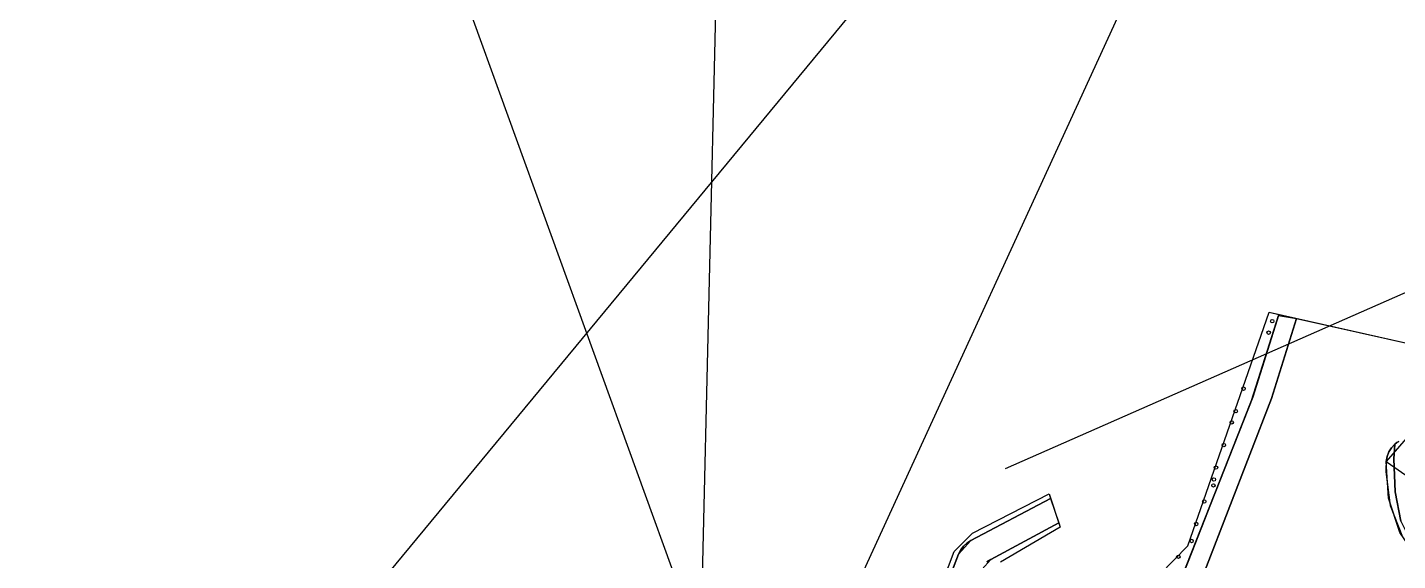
# Model space of a CAD drawing. Header units: metres. Extents: x 13966 to 15478, y -1639 to -430.
# Drawn here: x 14700.7 to 14861.3, y -805.1 to -742.6 of the extents above; entities that cross this region are included whole.
import ezdxf

# ---------------------------------------------------------------- set-up
doc = ezdxf.new("R2010")
doc.units = ezdxf.units.M
for name, color, linetype in [('BOUNDARY', 7, 'Continuous'), ('CURB', 7, 'Continuous'), ('ELECTR_CABLE', 7, 'Continuous'), ('GAS', 7, 'Continuous'), ('GRASS', 7, 'Continuous'), ('HEAT', 7, 'Continuous'), ('OVERHEAD_POWER_LINE', 7, 'Continuous'), ('ROAD', 7, 'Continuous'), ('SIDEWALK_PATH', 7, 'Continuous'), ('WATER_PIPELINE', 7, 'Continuous')]:
    doc.layers.add(name, color=color, linetype=linetype)

# ---------------------------------------------------------------- blocks, each defined once
blk = doc.blocks.new('ПУЗЫРЕПЛОДНИК_LADY_IN_RED')
blk.add_circle((0, 0), 0.2)
blk = doc.blocks.new('ПУЗЫРЕПЛОДНИК_TINY_WINE_GOLD')
blk.add_circle((0, 0), 0.2)
blk = doc.blocks.new('ЛАПЧАТКА_GOLDFINGER')
blk.add_circle((0, 0), 0.2)
blk = doc.blocks.new('ИВА_БУЛЛАТА')
blk.add_circle((0, 0), 0.2)
blk = doc.blocks.new('СПИРЕЯ_GREFSHEIM')
blk.add_circle((0, 0), 0.2)
blk = doc.blocks.new('КЛЕН_PRINCETON_GOLD')
blk.add_circle((0, 0), 0.2)

msp = doc.modelspace()

# ---------------------------------------------------------------- linework, layer by layer
at = {"layer": 'BOUNDARY'}
for points in [[(14833.45, -806.71), (14836.72, -803.35), (14846.28, -775.98), (14863.79, -779.91)], [(14804.46, -816.94), (14809.33, -804.01), (14811.48, -801.85), (14820.46, -797.24), (14821.77, -801.15), (14814.79, -805.24)]]:
    msp.add_lwpolyline(points, dxfattribs=at)
at = {"layer": 'CURB'}
for points in [[(14849.46, -776.69), (14846.55, -786.06), (14828.54, -832.59), (14822.2, -840.31), (14808.3, -849.47)], [(14847.4, -776.23), (14844.33, -785.92), (14835.52, -808.31), (14833.6, -808.06), (14833.45, -806.71)], [(14868.02, -789.5), (14862.32, -790.76), (14859.98, -793.46), (14882.64, -809.19), (14942.28, -781.63), (14943.74, -777.65), (14943.24, -776.57)], [(14804.99, -817.06), (14809.87, -804.3), (14811.28, -802.71), (14820.64, -797.79)], [(14820.64, -797.79), (14821.61, -800.65)], [(14807.99, -817.88), (14812.25, -806.52), (14813.64, -804.93), (14821.61, -800.65)]]:
    msp.add_lwpolyline(points, dxfattribs=at)
at = {"layer": 'ELECTR_CABLE'}
msp.add_line((14863, -661.49), (14594.44, -986.12), dxfattribs=at)
at = {"layer": 'GAS'}
msp.add_line((14978.5, -722.56), (14815.31, -794.32), dxfattribs=at)
at = {"layer": 'GRASS'}
msp.add_lwpolyline([(14833.6, -808.06), (14833.45, -806.71), (14836.72, -803.35), (14846.28, -775.98), (14847.4, -776.23), (14844.35, -785.85), (14836.76, -805.18), (14835.52, -808.31), (14835.35, -808.6), (14835.1, -808.81), (14834.8, -808.92), (14834.46, -808.94), (14834.14, -808.84), (14833.88, -808.65), (14833.69, -808.38)], close=True, dxfattribs=at)
for points in [[(14804.46, -816.94), (14809.33, -804.01), (14811.48, -801.85), (14820.46, -797.24), (14820.64, -797.79), (14811.28, -802.71), (14810.82, -803.01), (14810.43, -803.38), (14810.11, -803.81), (14809.87, -804.3), (14805, -817.03)], [(14813.19, -805.22), (14813.64, -804.93), (14821.61, -800.65), (14821.77, -801.15), (14814.79, -805.24)]]:
    msp.add_lwpolyline(points, dxfattribs=at)
at = {"layer": 'HEAT'}
msp.add_line((14884.22, -1103.54), (14740.5, -707.31), dxfattribs=at)
at = {"layer": 'OVERHEAD_POWER_LINE'}
msp.add_line((14683.07, -1058.14), (14848.46, -697.95), dxfattribs=at)
at = {"layer": 'ROAD'}
for points in [[(14828.76, -832.01), (14846.55, -786.06), (14849.46, -776.69), (14863.79, -779.91)], [(14861.45, -791.1), (14861.22, -791.25), (14861.01, -791.41), (14860.6, -791.84), (14860.29, -792.33), (14860.08, -792.88), (14859.98, -793.46), (14859.96, -793.76), (14859.94, -794.06), (14859.93, -794.37), (14859.93, -794.67), (14860.43, -798.63), (14861.87, -802.3)]]:
    msp.add_lwpolyline(points, dxfattribs=at)
at = {"layer": 'SIDEWALK_PATH'}
for points in [[(14835.52, -808.31), (14844.18, -786.32), (14847.36, -776.35), (14849.46, -776.69), (14846.55, -786.06), (14828.76, -832.01)], [(14861.71, -800.43), (14861.04, -797), (14860.89, -793.14), (14861.01, -791.41), (14861.22, -791.25), (14861.45, -791.1)], [(14804.97, -817.05), (14809.87, -804.3), (14810.11, -803.81), (14810.43, -803.38), (14810.82, -803.01), (14811.28, -802.71), (14820.64, -797.79), (14821.61, -800.65), (14813.64, -804.93), (14813.19, -805.22)]]:
    msp.add_lwpolyline(points, dxfattribs=at)
msp.add_lwpolyline([(14867.21, -808.08), (14863.95, -805.27), (14861.59, -801.76), (14860.23, -797.75), (14859.98, -793.46), (14860.08, -792.88), (14860.29, -792.33), (14860.6, -791.84), (14861.01, -791.41), (14860.89, -793.14), (14861.04, -797), (14861.71, -800.43), (14862.95, -802.95), (14865.71, -806.55)], close=True, dxfattribs=at)
at = {"layer": 'WATER_PIPELINE'}
msp.add_line((14773.15, -1088.55), (14782.37, -701.07), dxfattribs=at)

# ---------------------------------------------------------------- block references
at = {"layer": 'BUSH'}
for name, p in [('ИВА_БУЛЛАТА', (14846.62, -777.02)), ('СПИРЕЯ_GREFSHEIM', (14846.2, -778.36)), ('ПУЗЫРЕПЛОДНИК_TINY_WINE_GOLD', (14843.26, -784.92)), ('ПУЗЫРЕПЛОДНИК_LADY_IN_RED', (14842.34, -787.56)), ('СПИРЕЯ_GREFSHEIM', (14841.88, -788.88)), ('ИВА_БУЛЛАТА', (14840.95, -791.53)), ('ЛАПЧАТКА_GOLDFINGER', (14840.03, -794.17)), ('ЛАПЧАТКА_GOLDFINGER', (14839.73, -796.26)), ('ПУЗЫРЕПЛОДНИК_TINY_WINE_GOLD', (14838.65, -798.14)), ('ПУЗЫРЕПЛОДНИК_LADY_IN_RED', (14837.72, -800.78)), ('ИВА_БУЛЛАТА', (14837.17, -802.77)), ('ЛАПЧАТКА_GOLDFINGER', (14835.62, -804.62))]:
    msp.add_blockref(name, p, dxfattribs=at)
at = {"layer": 'TREE'}
msp.add_blockref('КЛЕН_PRINCETON_GOLD', (14839.79, -795.57), dxfattribs=at)

doc.saveas('drawing.dxf')
